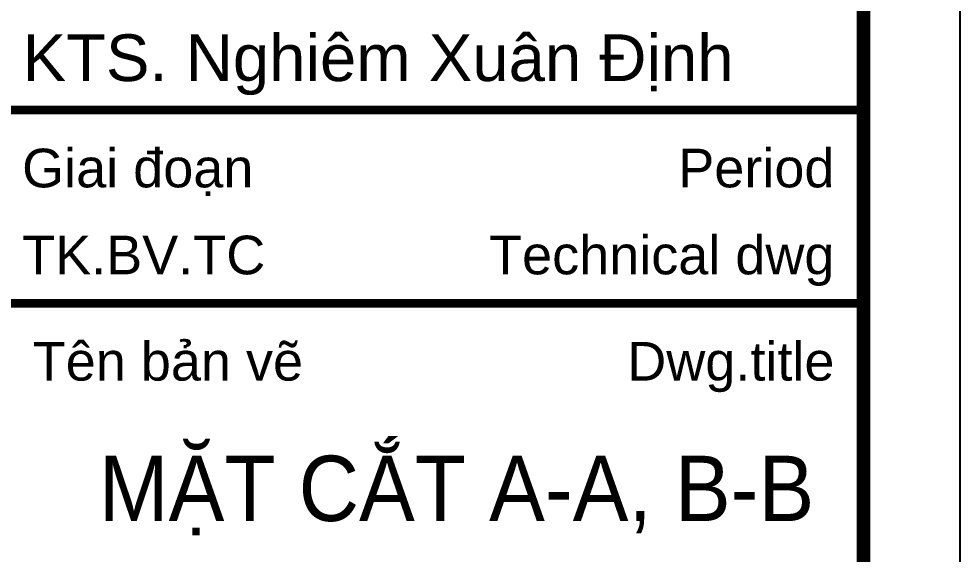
# Model space of a CAD drawing. Header units: millimetres. Extents: x -229618 to 2906, y -178063 to 96806.
# Drawn here: x -871 to 2906, y -152541 to -150390 of the extents above; entities that cross this region are included whole.
import ezdxf
from ezdxf.enums import TextEntityAlignment as Align

# ---------------------------------------------------------------- set-up
doc = ezdxf.new("R2010")
doc.units = ezdxf.units.MM
doc.header["$LTSCALE"] = 200
doc.header["$MEASUREMENT"] = 0
doc.layers.get('DEFPOINTS').update_dxf_attribs({"linetype": 'CONTINUOUS'})
doc.layers.add('in', color=203, linetype='CONTINUOUS', lineweight=5, plot=False)
doc.layers.add('KHUNGTEN', color=7, linetype='CONTINUOUS')
doc.styles.add('Arial iso', font='vnarial_0.ttf')
doc.styles.add('TEXT1', font='Vhavan_0.ttf', dxfattribs={"height": 200})

# ---------------------------------------------------------------- blocks, each defined once
blk = doc.blocks.new('KhungA3')
at = {"layer": 'DEFPOINTS', "color": 8}
blk.add_lwpolyline([(-3.738, 3.813), (416.305, 3.813), (416.305, 300.813), (-3.738, 300.813)], close=True, dxfattribs=at)
at = {"layer": 'KHUNGTEN', "color": 4}
for points, const_width in [([(7.542, 8.987), (411.131, 8.987), (411.131, 295.639), (7.542, 295.639)], 0.724), ([(365.131, 295.639), (411.131, 295.639), (411.131, 8.987), (365.131, 8.987)], 0.466)]:
    blk.add_lwpolyline(points, close=True, dxfattribs=dict(at, const_width=const_width))
at = {"layer": 'KHUNGTEN', "color": 4, "const_width": 0.466}
for points in [[(365.131, 69.008), (411.131, 69.008)], [(365.131, 58.66), (411.131, 58.66)]]:
    blk.add_lwpolyline(points, dxfattribs=at)
at = {"layer": 'KHUNGTEN', "color": 7, "style": 'Arial iso', "width": 1}
for s, height, p in [('KTS. Nghiªm Xu©n §Þnh', 2.5, (366.139, 70.561)), ('TK.BV.TC', 2.0697, (366.115, 60.212))]:
    blk.add_text(s, height=height, dxfattribs=at).set_placement(p)
at = {"layer": 'KHUNGTEN', "color": 8, "style": 'Arial iso', "width": 1}
for s, p in [('Giai ®o¹n', (366.115, 64.869)), ('Tªn b¶n vÏ', (366.683, 54.521))]:
    blk.add_text(s, height=2.0697, dxfattribs=at).set_placement(p)
for s, p in [('Period', (409.579, 64.869)), ('Dwg.title', (409.579, 54.521))]:
    blk.add_text(s, height=2.0697, dxfattribs=at).set_placement(p, align=Align.RIGHT)
at = {"layer": 'KHUNGTEN', "color": 7, "style": 'Arial iso', "width": 1}
blk.add_text('Technical dwg', height=2.06969, dxfattribs=at).set_placement((409.579, 60.212), align=Align.RIGHT)

msp = doc.modelspace()

# ---------------------------------------------------------------- linework, layer by layer
at = {"layer": 'in', "linetype": 'Continuous'}
msp.add_lwpolyline([(-28597.1, -155646.6), (2906.1, -155646.6), (2906.1, -133371.6), (-28597.1, -133371.6)], close=True, dxfattribs=at)

# ---------------------------------------------------------------- block references
at = {"layer": 'KHUNGTEN'}
ref = msp.add_blockref('KhungA3', (-28316.8, -155932.6), dxfattribs=dict(at, xscale=75, yscale=75, zscale=75.00000000000009))
ref.add_attrib('TENBANVE', '   mÆt c¾t a-a, b-b', dxfattribs={"color": 1, "height": 262.5, "style": 'TEXT1', "width": 0.953772}).set_placement((-829.3, -152407.6), (2320.7, -152407.6), align=Align.FIT)

doc.saveas('drawing.dxf')
